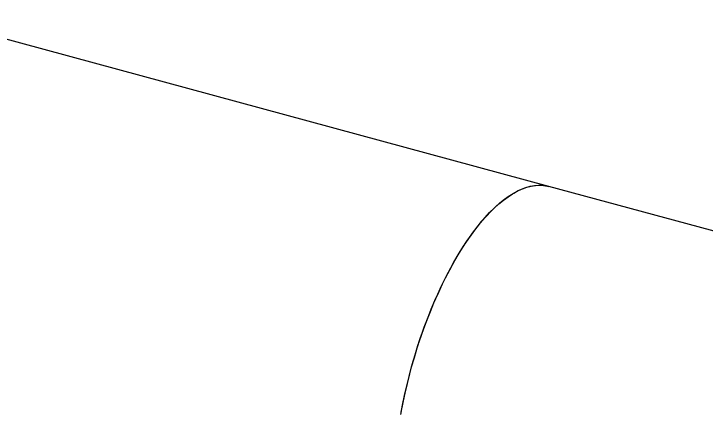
# Model space of a CAD drawing. Header units: inches. Extents: x 0.9 to 37.1, y -8.4 to 11.7.
# Drawn here: x 1.4079 to 1.6247, y 1.1063 to 1.2309 of the extents above; entities that cross this region are included whole.
import ezdxf

# ---------------------------------------------------------------- set-up
doc = ezdxf.new("R2010")
doc.units = ezdxf.units.IN
doc.header["$MEASUREMENT"] = 0

msp = doc.modelspace()

# ---------------------------------------------------------------- linework, layer by layer
at = {"color": 7, "linetype": 'Continuous', "lineweight": 25}
for p, q in [((1.57538130241386, 1.17683384573949), (1.37638722503644, 1.230916172043373)), ((1.787273144065743, 1.11924618347144), (1.57538130241386, 1.176833845739463))]:
    msp.add_line(p, q, dxfattribs=at)
at = {"color": 7, "linetype": 'Continuous', "lineweight": 25, "flags": 128}
for points in [[(1.529097308890016, 1.105283660686698), (1.529653119001107, 1.108270543261278), (1.530270246893291, 1.111267131869905), (1.530947356004972, 1.114266936568926), (1.53168297986859, 1.117263460449349), (1.532475525286664, 1.120250213707707), (1.5333232757823, 1.123220727701522), (1.534224395316699, 1.126168568958951), (1.535176932265609, 1.129087353112246), (1.536178823646105, 1.131970758724877), (1.537227899584556, 1.134812540982356), (1.538321888016084, 1.137606545217112), (1.539458419605352, 1.140346720238134), (1.540635032878019, 1.1430271314365), (1.54184917955174, 1.14564197363842), (1.543098230055181, 1.148185583677952), (1.544379479223089, 1.150652452662151), (1.545690152155069, 1.153037237902115), (1.547027410225409, 1.15533477448405), (1.548388357230904, 1.157540086455327), (1.549770045663392, 1.159648397601292), (1.551169483093399, 1.161655141789471), (1.552583638651074, 1.163555972858812), (1.554009449590378, 1.165346774032488), (1.555443827922312, 1.167023666833928), (1.556883667102815, 1.168583019486729), (1.558325848760838, 1.170021454780279), (1.559767249452052, 1.171335857384035), (1.561204747423526, 1.172523380594648), (1.562635229374751, 1.173581452501277), (1.564055597200358, 1.17450778155578), (1.565462774699919, 1.175300361535698), (1.566853714240315, 1.175957475889283), (1.568225403356235, 1.17647770145317), (1.569574871274494, 1.176859911534629), (1.570899195348078, 1.177103278351735), (1.57219550738594, 1.177207274826152), (1.573460999864865, 1.177171675724676), (1.574692932009942, 1.176996558147032), (1.57538130241386, 1.17683384573949)], [(1.529230444750063, 1.106029117129268), (1.529801702393328, 1.109019033734876), (1.530433956019145, 1.112017035310838), (1.531125836306945, 1.115016628853325), (1.531875844798092, 1.118011317910665), (1.532682357141205, 1.120994616653211), (1.53354362661014, 1.123960063920195), (1.53445778788701, 1.126901237213176), (1.535422861102056, 1.129811766605734), (1.53643675612159, 1.13268534853931), (1.537497277074774, 1.135515759475318), (1.538602127109375, 1.138296869373939), (1.539748913366244, 1.141022654970422), (1.54093515216171, 1.143687212820133), (1.542158274366693, 1.146284772084107), (1.543415630970855, 1.148809707027395), (1.544704498819778, 1.151256549203154), (1.546022086512702, 1.153619999296088), (1.547365540448079, 1.15589493859958), (1.548731951003845, 1.158076440101678), (1.550118358839001, 1.160159779155897), (1.551521761302899, 1.162140443713757), (1.552939118938308, 1.164014144096876), (1.554367362064201, 1.165776822287453), (1.555803397424006, 1.167424660717035), (1.557244114884904, 1.16895409053452), (1.558686394173692, 1.170361799335492), (1.560127111634591, 1.171644738336152), (1.561563146994395, 1.172800128976307), (1.562991390120288, 1.173825468937108), (1.564408747755697, 1.17471853756052), (1.565812150219595, 1.175477400658772), (1.567198558054752, 1.176100414703372), (1.568564968610517, 1.176586230384632), (1.569908422545895, 1.176933795533966), (1.571226010238819, 1.177142357402655), (1.572514878087741, 1.177211464292134), (1.573772234691903, 1.177140966532269), (1.574995356896886, 1.176931016805509), (1.57538130241386, 1.176833845739463)]]:
    msp.add_lwpolyline(points, dxfattribs=at)

doc.saveas('drawing.dxf')
